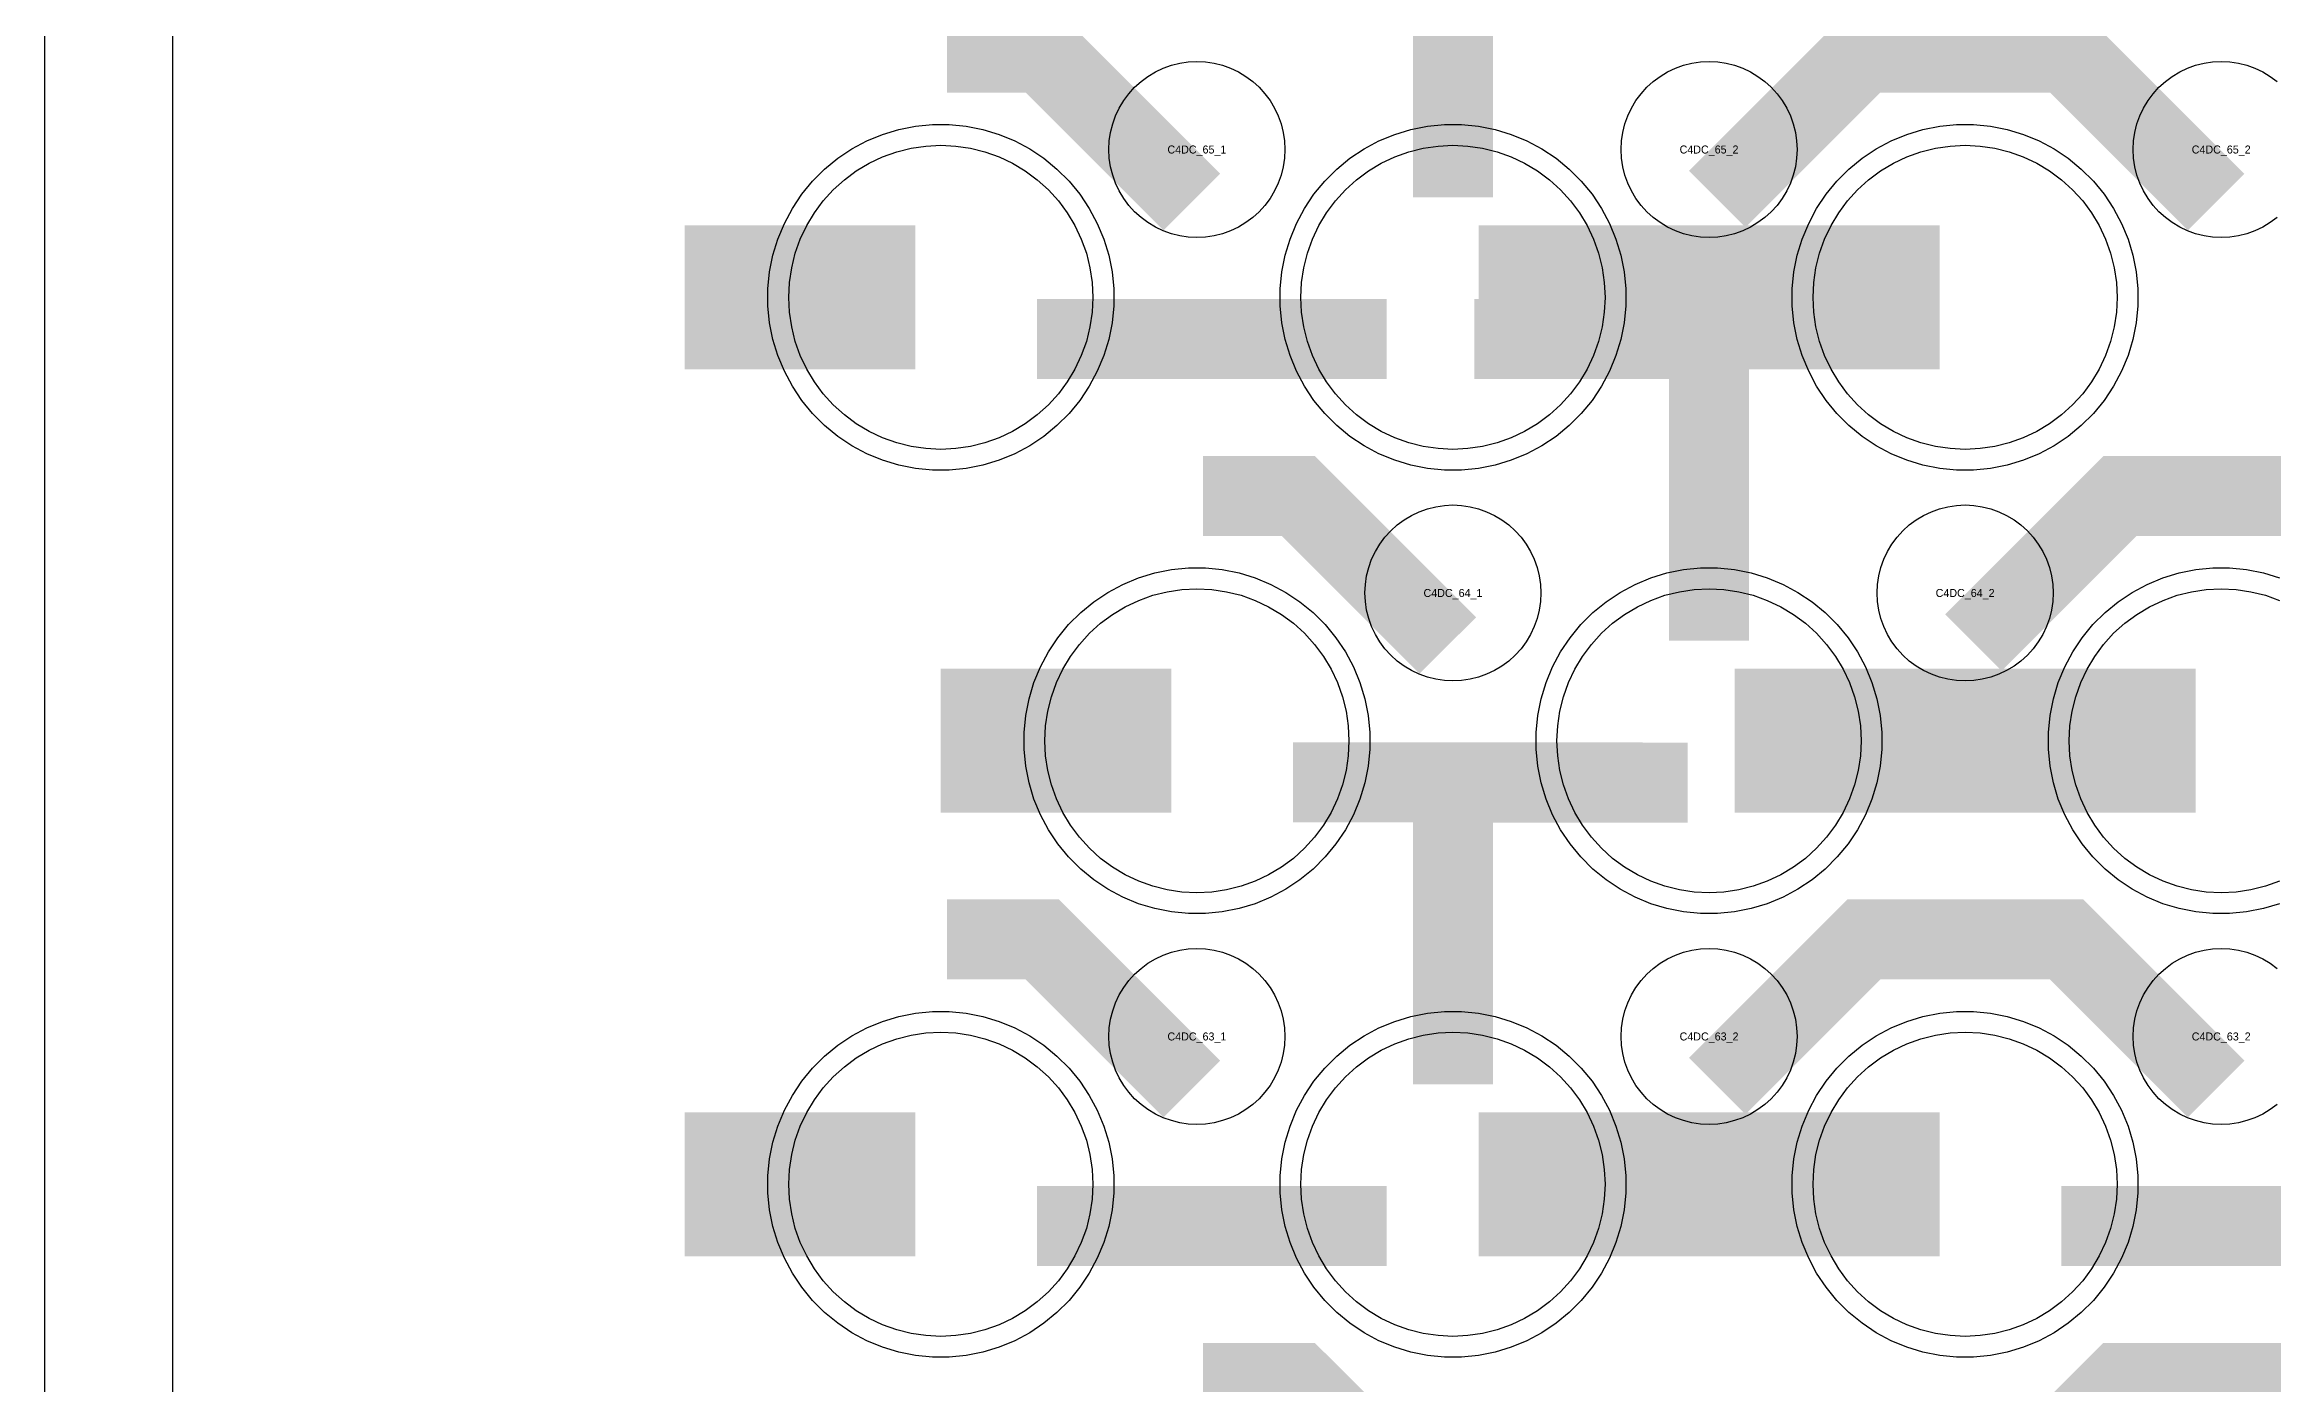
# Model space of a CAD drawing. Extents: x -11880 to 11880, y -14992 to 14992.
# Drawn here: x -11880 to -11184, y -6172 to -5754 of the extents above; entities that cross this region are included whole.
import ezdxf
from ezdxf.enums import TextEntityAlignment as Align

# ---------------------------------------------------------------- set-up
doc = ezdxf.new("R2010")
doc.units = 0
doc.header["$MEASUREMENT"] = 0
for name, color, linetype in [('GDS_775_DT_237', 138, 'CONTINUOUS'), ('OUTLINE', 30, 'CONTINUOUS'), ('RDL1_FS', 34, 'CONTINUOUS'), ('RDL_BS', 160, 'CONTINUOUS')]:
    doc.layers.add(name, color=color, linetype=linetype)

msp = doc.modelspace()

# ---------------------------------------------------------------- linework, layer by layer
at = {"layer": 'OUTLINE'}
for points in [[(-11880, -14992.5), (11880, -14992.5), (11880, 14992.5), (-11880, 14992.5)], [(-11840, -14952.5), (11840, -14952.5), (11840, 14952.5), (-11840, 14952.5)]]:
    msp.add_lwpolyline(points, close=True, dxfattribs=at)
at = {"layer": 'RDL1_FS'}
for points in [[(-11600, -5880.409), (-11604.657, -5880.18), (-11609.268, -5879.496), (-11613.791, -5878.364), (-11618.181, -5876.792), (-11622.395, -5874.8), (-11626.395, -5872.402), (-11630.14, -5869.624), (-11633.594, -5866.494), (-11636.724, -5863.04), (-11639.502, -5859.295), (-11641.9, -5855.295), (-11643.892, -5851.081), (-11645.464, -5846.691), (-11646.596, -5842.168), (-11647.28, -5837.557), (-11647.509, -5832.9), (-11647.28, -5828.243), (-11646.596, -5823.632), (-11645.464, -5819.109), (-11643.892, -5814.719), (-11641.9, -5810.505), (-11639.502, -5806.505), (-11636.724, -5802.76), (-11633.594, -5799.306), (-11630.14, -5796.176), (-11626.395, -5793.398), (-11622.395, -5791), (-11618.181, -5789.008), (-11613.791, -5787.436), (-11609.268, -5786.304), (-11604.657, -5785.62), (-11600, -5785.391), (-11595.343, -5785.62), (-11590.732, -5786.304), (-11586.209, -5787.436), (-11581.819, -5789.008), (-11577.605, -5791), (-11573.605, -5793.398), (-11569.86, -5796.176), (-11566.406, -5799.306), (-11563.276, -5802.76), (-11560.498, -5806.505), (-11558.1, -5810.505), (-11556.108, -5814.719), (-11554.536, -5819.109), (-11553.404, -5823.632), (-11552.72, -5828.243), (-11552.491, -5832.9), (-11552.72, -5837.557), (-11553.404, -5842.168), (-11554.536, -5846.691), (-11556.108, -5851.081), (-11558.1, -5855.295), (-11560.498, -5859.295), (-11563.276, -5863.04), (-11566.406, -5866.494), (-11569.86, -5869.624), (-11573.605, -5872.402), (-11577.605, -5874.8), (-11581.819, -5876.792), (-11586.209, -5878.364), (-11590.732, -5879.496), (-11595.343, -5880.18)], [(-11440, -5880.409), (-11444.657, -5880.18), (-11449.268, -5879.496), (-11453.791, -5878.364), (-11458.181, -5876.792), (-11462.395, -5874.8), (-11466.395, -5872.402), (-11470.14, -5869.624), (-11473.594, -5866.494), (-11476.724, -5863.04), (-11479.502, -5859.295), (-11481.9, -5855.295), (-11483.892, -5851.081), (-11485.464, -5846.691), (-11486.596, -5842.168), (-11487.28, -5837.557), (-11487.509, -5832.9), (-11487.28, -5828.243), (-11486.596, -5823.632), (-11485.464, -5819.109), (-11483.892, -5814.719), (-11481.9, -5810.505), (-11479.502, -5806.505), (-11476.724, -5802.76), (-11473.594, -5799.306), (-11470.14, -5796.176), (-11466.395, -5793.398), (-11462.395, -5791), (-11458.181, -5789.008), (-11453.791, -5787.436), (-11449.268, -5786.304), (-11444.657, -5785.62), (-11440, -5785.391), (-11435.343, -5785.62), (-11430.732, -5786.304), (-11426.209, -5787.436), (-11421.819, -5789.008), (-11417.605, -5791), (-11413.605, -5793.398), (-11409.86, -5796.176), (-11406.406, -5799.306), (-11403.276, -5802.76), (-11400.498, -5806.505), (-11398.1, -5810.505), (-11396.108, -5814.719), (-11394.536, -5819.109), (-11393.404, -5823.632), (-11392.72, -5828.243), (-11392.491, -5832.9), (-11392.72, -5837.557), (-11393.404, -5842.168), (-11394.536, -5846.691), (-11396.108, -5851.081), (-11398.1, -5855.295), (-11400.498, -5859.295), (-11403.276, -5863.04), (-11406.406, -5866.494), (-11409.86, -5869.624), (-11413.605, -5872.402), (-11417.605, -5874.8), (-11421.819, -5876.792), (-11426.209, -5878.364), (-11430.732, -5879.496), (-11435.343, -5880.18)], [(-11280, -5880.409), (-11284.657, -5880.18), (-11289.268, -5879.496), (-11293.791, -5878.364), (-11298.181, -5876.792), (-11302.395, -5874.8), (-11306.395, -5872.402), (-11310.14, -5869.624), (-11313.594, -5866.494), (-11316.724, -5863.04), (-11319.502, -5859.295), (-11321.9, -5855.295), (-11323.892, -5851.081), (-11325.464, -5846.691), (-11326.596, -5842.168), (-11327.28, -5837.557), (-11327.509, -5832.9), (-11327.28, -5828.243), (-11326.596, -5823.632), (-11325.464, -5819.109), (-11323.892, -5814.719), (-11321.9, -5810.505), (-11319.502, -5806.505), (-11316.724, -5802.76), (-11313.594, -5799.306), (-11310.14, -5796.176), (-11306.395, -5793.398), (-11302.395, -5791), (-11298.181, -5789.008), (-11293.791, -5787.436), (-11289.268, -5786.304), (-11284.657, -5785.62), (-11280, -5785.391), (-11275.343, -5785.62), (-11270.732, -5786.304), (-11266.209, -5787.436), (-11261.819, -5789.008), (-11257.605, -5791), (-11253.605, -5793.398), (-11249.86, -5796.176), (-11246.406, -5799.306), (-11243.276, -5802.76), (-11240.498, -5806.505), (-11238.1, -5810.505), (-11236.108, -5814.719), (-11234.536, -5819.109), (-11233.404, -5823.632), (-11232.72, -5828.243), (-11232.491, -5832.9), (-11232.72, -5837.557), (-11233.404, -5842.168), (-11234.536, -5846.691), (-11236.108, -5851.081), (-11238.1, -5855.295), (-11240.498, -5859.295), (-11243.276, -5863.04), (-11246.406, -5866.494), (-11249.86, -5869.624), (-11253.605, -5872.402), (-11257.605, -5874.8), (-11261.819, -5876.792), (-11266.209, -5878.364), (-11270.732, -5879.496), (-11275.343, -5880.18)], [(-11520, -6018.974), (-11524.657, -6018.745), (-11529.268, -6018.061), (-11533.791, -6016.929), (-11538.181, -6015.357), (-11542.395, -6013.365), (-11546.395, -6010.967), (-11550.14, -6008.189), (-11553.594, -6005.059), (-11556.724, -6001.605), (-11559.502, -5997.86), (-11561.9, -5993.86), (-11563.892, -5989.646), (-11565.464, -5985.256), (-11566.596, -5980.733), (-11567.28, -5976.122), (-11567.509, -5971.465), (-11567.28, -5966.808), (-11566.596, -5962.197), (-11565.464, -5957.674), (-11563.892, -5953.284), (-11561.9, -5949.07), (-11559.502, -5945.07), (-11556.724, -5941.325), (-11553.594, -5937.871), (-11550.14, -5934.741), (-11546.395, -5931.963), (-11542.395, -5929.565), (-11538.181, -5927.573), (-11533.791, -5926.001), (-11529.268, -5924.869), (-11524.657, -5924.185), (-11520, -5923.956), (-11515.343, -5924.185), (-11510.732, -5924.869), (-11506.209, -5926.001), (-11501.819, -5927.573), (-11497.605, -5929.565), (-11493.605, -5931.963), (-11489.86, -5934.741), (-11486.406, -5937.871), (-11483.276, -5941.325), (-11480.498, -5945.07), (-11478.1, -5949.07), (-11476.108, -5953.284), (-11474.536, -5957.674), (-11473.404, -5962.197), (-11472.72, -5966.808), (-11472.491, -5971.465), (-11472.72, -5976.122), (-11473.404, -5980.733), (-11474.536, -5985.256), (-11476.108, -5989.646), (-11478.1, -5993.86), (-11480.498, -5997.86), (-11483.276, -6001.605), (-11486.406, -6005.059), (-11489.86, -6008.189), (-11493.605, -6010.967), (-11497.605, -6013.365), (-11501.819, -6015.357), (-11506.209, -6016.929), (-11510.732, -6018.061), (-11515.343, -6018.745)], [(-11360, -6018.974), (-11364.657, -6018.745), (-11369.268, -6018.061), (-11373.791, -6016.929), (-11378.181, -6015.357), (-11382.395, -6013.365), (-11386.395, -6010.967), (-11390.14, -6008.189), (-11393.594, -6005.059), (-11396.724, -6001.605), (-11399.502, -5997.86), (-11401.9, -5993.86), (-11403.892, -5989.646), (-11405.464, -5985.256), (-11406.596, -5980.733), (-11407.28, -5976.122), (-11407.509, -5971.465), (-11407.28, -5966.808), (-11406.596, -5962.197), (-11405.464, -5957.674), (-11403.892, -5953.284), (-11401.9, -5949.07), (-11399.502, -5945.07), (-11396.724, -5941.325), (-11393.594, -5937.871), (-11390.14, -5934.741), (-11386.395, -5931.963), (-11382.395, -5929.565), (-11378.181, -5927.573), (-11373.791, -5926.001), (-11369.268, -5924.869), (-11364.657, -5924.185), (-11360, -5923.956), (-11355.343, -5924.185), (-11350.732, -5924.869), (-11346.209, -5926.001), (-11341.819, -5927.573), (-11337.605, -5929.565), (-11333.605, -5931.963), (-11329.86, -5934.741), (-11326.406, -5937.871), (-11323.276, -5941.325), (-11320.498, -5945.07), (-11318.1, -5949.07), (-11316.108, -5953.284), (-11314.536, -5957.674), (-11313.404, -5962.197), (-11312.72, -5966.808), (-11312.491, -5971.465), (-11312.72, -5976.122), (-11313.404, -5980.733), (-11314.536, -5985.256), (-11316.108, -5989.646), (-11318.1, -5993.86), (-11320.498, -5997.86), (-11323.276, -6001.605), (-11326.406, -6005.059), (-11329.86, -6008.189), (-11333.605, -6010.967), (-11337.605, -6013.365), (-11341.819, -6015.357), (-11346.209, -6016.929), (-11350.732, -6018.061), (-11355.343, -6018.745)], [(-11600, -6157.539), (-11604.657, -6157.31), (-11609.268, -6156.626), (-11613.791, -6155.494), (-11618.181, -6153.922), (-11622.395, -6151.93), (-11626.395, -6149.532), (-11630.14, -6146.754), (-11633.594, -6143.624), (-11636.724, -6140.17), (-11639.502, -6136.425), (-11641.9, -6132.425), (-11643.892, -6128.211), (-11645.464, -6123.821), (-11646.596, -6119.298), (-11647.28, -6114.687), (-11647.509, -6110.03), (-11647.28, -6105.373), (-11646.596, -6100.762), (-11645.464, -6096.239), (-11643.892, -6091.849), (-11641.9, -6087.635), (-11639.502, -6083.635), (-11636.724, -6079.89), (-11633.594, -6076.436), (-11630.14, -6073.306), (-11626.395, -6070.528), (-11622.395, -6068.13), (-11618.181, -6066.138), (-11613.791, -6064.566), (-11609.268, -6063.434), (-11604.657, -6062.75), (-11600, -6062.521), (-11595.343, -6062.75), (-11590.732, -6063.434), (-11586.209, -6064.566), (-11581.819, -6066.138), (-11577.605, -6068.13), (-11573.605, -6070.528), (-11569.86, -6073.306), (-11566.406, -6076.436), (-11563.276, -6079.89), (-11560.498, -6083.635), (-11558.1, -6087.635), (-11556.108, -6091.849), (-11554.536, -6096.239), (-11553.404, -6100.762), (-11552.72, -6105.373), (-11552.491, -6110.03), (-11552.72, -6114.687), (-11553.404, -6119.298), (-11554.536, -6123.821), (-11556.108, -6128.211), (-11558.1, -6132.425), (-11560.498, -6136.425), (-11563.276, -6140.17), (-11566.406, -6143.624), (-11569.86, -6146.754), (-11573.605, -6149.532), (-11577.605, -6151.93), (-11581.819, -6153.922), (-11586.209, -6155.494), (-11590.732, -6156.626), (-11595.343, -6157.31)], [(-11440, -6157.539), (-11444.657, -6157.31), (-11449.268, -6156.626), (-11453.791, -6155.494), (-11458.181, -6153.922), (-11462.395, -6151.93), (-11466.395, -6149.532), (-11470.14, -6146.754), (-11473.594, -6143.624), (-11476.724, -6140.17), (-11479.502, -6136.425), (-11481.9, -6132.425), (-11483.892, -6128.211), (-11485.464, -6123.821), (-11486.596, -6119.298), (-11487.28, -6114.687), (-11487.509, -6110.03), (-11487.28, -6105.373), (-11486.596, -6100.762), (-11485.464, -6096.239), (-11483.892, -6091.849), (-11481.9, -6087.635), (-11479.502, -6083.635), (-11476.724, -6079.89), (-11473.594, -6076.436), (-11470.14, -6073.306), (-11466.395, -6070.528), (-11462.395, -6068.13), (-11458.181, -6066.138), (-11453.791, -6064.566), (-11449.268, -6063.434), (-11444.657, -6062.75), (-11440, -6062.521), (-11435.343, -6062.75), (-11430.732, -6063.434), (-11426.209, -6064.566), (-11421.819, -6066.138), (-11417.605, -6068.13), (-11413.605, -6070.528), (-11409.86, -6073.306), (-11406.406, -6076.436), (-11403.276, -6079.89), (-11400.498, -6083.635), (-11398.1, -6087.635), (-11396.108, -6091.849), (-11394.536, -6096.239), (-11393.404, -6100.762), (-11392.72, -6105.373), (-11392.491, -6110.03), (-11392.72, -6114.687), (-11393.404, -6119.298), (-11394.536, -6123.821), (-11396.108, -6128.211), (-11398.1, -6132.425), (-11400.498, -6136.425), (-11403.276, -6140.17), (-11406.406, -6143.624), (-11409.86, -6146.754), (-11413.605, -6149.532), (-11417.605, -6151.93), (-11421.819, -6153.922), (-11426.209, -6155.494), (-11430.732, -6156.626), (-11435.343, -6157.31)], [(-11280, -6157.539), (-11284.657, -6157.31), (-11289.268, -6156.626), (-11293.791, -6155.494), (-11298.181, -6153.922), (-11302.395, -6151.93), (-11306.395, -6149.532), (-11310.14, -6146.754), (-11313.594, -6143.624), (-11316.724, -6140.17), (-11319.502, -6136.425), (-11321.9, -6132.425), (-11323.892, -6128.211), (-11325.464, -6123.821), (-11326.596, -6119.298), (-11327.28, -6114.687), (-11327.509, -6110.03), (-11327.28, -6105.373), (-11326.596, -6100.762), (-11325.464, -6096.239), (-11323.892, -6091.849), (-11321.9, -6087.635), (-11319.502, -6083.635), (-11316.724, -6079.89), (-11313.594, -6076.436), (-11310.14, -6073.306), (-11306.395, -6070.528), (-11302.395, -6068.13), (-11298.181, -6066.138), (-11293.791, -6064.566), (-11289.268, -6063.434), (-11284.657, -6062.75), (-11280, -6062.521), (-11275.343, -6062.75), (-11270.732, -6063.434), (-11266.209, -6064.566), (-11261.819, -6066.138), (-11257.605, -6068.13), (-11253.605, -6070.528), (-11249.86, -6073.306), (-11246.406, -6076.436), (-11243.276, -6079.89), (-11240.498, -6083.635), (-11238.1, -6087.635), (-11236.108, -6091.849), (-11234.536, -6096.239), (-11233.404, -6100.762), (-11232.72, -6105.373), (-11232.491, -6110.03), (-11232.72, -6114.687), (-11233.404, -6119.298), (-11234.536, -6123.821), (-11236.108, -6128.211), (-11238.1, -6132.425), (-11240.498, -6136.425), (-11243.276, -6140.17), (-11246.406, -6143.624), (-11249.86, -6146.754), (-11253.605, -6149.532), (-11257.605, -6151.93), (-11261.819, -6153.922), (-11266.209, -6155.494), (-11270.732, -6156.626), (-11275.343, -6157.31)]]:
    msp.add_lwpolyline(points, close=True, dxfattribs=at)
for points in [[(-11679.998, -5832.9, 45, 45, 0), (-11607.998, -5832.9, 45, 45, 0)], [(-11431.998, -5832.9, 45, 45, 0), (-11359.998, -5832.9, 45, 45, 0)], [(-11359.998, -5832.9, 45, 45, 0), (-11287.998, -5832.9, 45, 45, 0)], [(-11599.998, -5971.465, 45, 45, 0), (-11527.998, -5971.465, 45, 45, 0)], [(-11351.998, -5971.465, 45, 45, 0), (-11279.998, -5971.465, 45, 45, 0)], [(-11279.998, -5971.465, 45, 45, 0), (-11207.998, -5971.465, 45, 45, 0)], [(-11679.998, -6110.03, 45, 45, 0), (-11607.998, -6110.03, 45, 45, 0)], [(-11431.998, -6110.03, 45, 45, 0), (-11359.998, -6110.03, 45, 45, 0)], [(-11359.998, -6110.03, 45, 45, 0), (-11287.998, -6110.03, 45, 45, 0)]]:
    msp.add_lwpolyline(points, format="xyseb", dxfattribs=at)
msp.add_lwpolyline([(-11181.819, -6015.357), (-11186.209, -6016.929), (-11190.732, -6018.061), (-11195.343, -6018.745), (-11200, -6018.974), (-11204.657, -6018.745), (-11209.268, -6018.061), (-11213.791, -6016.929), (-11218.181, -6015.357), (-11222.395, -6013.365), (-11226.395, -6010.967), (-11230.14, -6008.189), (-11233.594, -6005.059), (-11236.724, -6001.605), (-11239.502, -5997.86), (-11241.9, -5993.86), (-11243.892, -5989.646), (-11245.464, -5985.256), (-11246.596, -5980.733), (-11247.28, -5976.122), (-11247.509, -5971.465), (-11247.28, -5966.808), (-11246.596, -5962.197), (-11245.464, -5957.674), (-11243.892, -5953.284), (-11241.9, -5949.07), (-11239.502, -5945.07), (-11236.724, -5941.325), (-11233.594, -5937.871), (-11230.14, -5934.741), (-11226.395, -5931.963), (-11222.395, -5929.565), (-11218.181, -5927.573), (-11213.791, -5926.001), (-11209.268, -5924.869), (-11204.657, -5924.185), (-11200, -5923.956), (-11195.343, -5924.185), (-11190.732, -5924.869), (-11186.209, -5926.001), (-11181.819, -5927.573)], dxfattribs=at)
at = {"layer": 'RDL_BS'}
for points in [[(-11440, -5801.64, 25, 25, 0), (-11440, -5694.863, 25, 25, 0)], [(-11440, -5801.64, 25, 25, 0), (-11440, -5694.863, 25, 25, 0)], [(-11521.599, -5803.113, 25, 25, 0), (-11568.313, -5756.399, 25, 25, 0), (-11598.071, -5756.399, 25, 25, 0)], [(-11357.438, -5802.214, 25, 25, 0), (-11311.623, -5756.399, 25, 25, 0), (-11278.07, -5756.399, 25, 25, 0)], [(-11201.599, -5803.113, 25, 25, 0), (-11248.313, -5756.399, 25, 25, 0), (-11278.071, -5756.399, 25, 25, 0)], [(-11360, -5940.205, 25, 25, 0), (-11360, -5833.428, 25, 25, 0)], [(-11360, -5940.205, 25, 25, 0), (-11360, -5833.428, 25, 25, 0)], [(-11569.984, -5845.913, 25, 25, 0), (-11460.719, -5845.913, 25, 25, 0)], [(-11347.5, -5845.928, 25, 25, 0), (-11433.333, -5845.928, 25, 25, 0)], [(-11347.5, -5845.928, 25, 25, 0), (-11412.167, -5845.928, 25, 25, 0)], [(-11441.599, -5941.678, 25, 25, 0), (-11488.313, -5894.964, 25, 25, 0), (-11518.071, -5894.964, 25, 25, 0)], [(-11277.438, -5940.779, 25, 25, 0), (-11231.623, -5894.964, 25, 25, 0), (-11198.07, -5894.964, 25, 25, 0)], [(-11121.599, -5941.678, 25, 25, 0), (-11168.313, -5894.964, 25, 25, 0), (-11198.071, -5894.964, 25, 25, 0)], [(-11440, -6078.77, 25, 25, 0), (-11440, -5971.993, 25, 25, 0)], [(-11440, -6078.77, 25, 25, 0), (-11440, -5971.993, 25, 25, 0)], [(-11489.984, -5984.478, 25, 25, 0), (-11380.719, -5984.478, 25, 25, 0)], [(-11452.5, -5984.493, 25, 25, 0), (-11387.833, -5984.493, 25, 25, 0)], [(-11452.5, -5984.493, 25, 25, 0), (-11366.667, -5984.493, 25, 25, 0)], [(-11521.599, -6080.243, 25, 25, 0), (-11568.313, -6033.529, 25, 25, 0), (-11598.071, -6033.529, 25, 25, 0)], [(-11357.438, -6079.344, 25, 25, 0), (-11311.623, -6033.529, 25, 25, 0), (-11278.07, -6033.529, 25, 25, 0)], [(-11201.599, -6080.243, 25, 25, 0), (-11248.313, -6033.529, 25, 25, 0), (-11278.071, -6033.529, 25, 25, 0)], [(-11569.984, -6123.043, 25, 25, 0), (-11460.719, -6123.043, 25, 25, 0)], [(-11249.984, -6123.043, 25, 25, 0), (-11140.719, -6123.043, 25, 25, 0)], [(-11441.599, -6218.803, 25, 25, 0), (-11488.313, -6172.089, 25, 25, 0), (-11518.071, -6172.089, 25, 25, 0)], [(-11277.438, -6217.904, 25, 25, 0), (-11231.623, -6172.089, 25, 25, 0), (-11198.07, -6172.089, 25, 25, 0)], [(-11121.599, -6218.803, 25, 25, 0), (-11168.313, -6172.089, 25, 25, 0), (-11198.071, -6172.089, 25, 25, 0)]]:
    msp.add_lwpolyline(points, format="xyseb", dxfattribs=at)
for points in [[(-11520, -5814.206), (-11522.693, -5814.074), (-11525.365, -5813.678), (-11527.984, -5813.021), (-11530.519, -5812.114), (-11532.956, -5810.962), (-11535.28, -5809.569), (-11537.443, -5807.966), (-11539.442, -5806.154), (-11541.254, -5804.155), (-11542.857, -5801.992), (-11544.25, -5799.668), (-11545.402, -5797.231), (-11546.309, -5794.696), (-11546.966, -5792.077), (-11547.362, -5789.405), (-11547.494, -5786.712), (-11547.362, -5784.019), (-11546.966, -5781.347), (-11546.309, -5778.728), (-11545.402, -5776.193), (-11544.25, -5773.756), (-11542.857, -5771.432), (-11541.254, -5769.269), (-11539.442, -5767.27), (-11537.443, -5765.458), (-11535.28, -5763.855), (-11532.956, -5762.462), (-11530.519, -5761.31), (-11527.984, -5760.403), (-11525.365, -5759.746), (-11522.693, -5759.35), (-11520, -5759.218), (-11517.307, -5759.35), (-11514.635, -5759.746), (-11512.016, -5760.403), (-11509.481, -5761.31), (-11507.044, -5762.462), (-11504.72, -5763.855), (-11502.557, -5765.458), (-11500.558, -5767.27), (-11498.746, -5769.269), (-11497.143, -5771.432), (-11495.75, -5773.756), (-11494.598, -5776.193), (-11493.691, -5778.728), (-11493.034, -5781.347), (-11492.638, -5784.019), (-11492.506, -5786.712), (-11492.638, -5789.405), (-11493.034, -5792.077), (-11493.691, -5794.696), (-11494.598, -5797.231), (-11495.75, -5799.668), (-11497.143, -5801.992), (-11498.746, -5804.155), (-11500.558, -5806.154), (-11502.557, -5807.966), (-11504.72, -5809.569), (-11507.044, -5810.962), (-11509.481, -5812.114), (-11512.016, -5813.021), (-11514.635, -5813.678), (-11517.307, -5814.074)], [(-11360, -5814.206), (-11362.693, -5814.074), (-11365.365, -5813.678), (-11367.984, -5813.021), (-11370.519, -5812.114), (-11372.956, -5810.962), (-11375.28, -5809.569), (-11377.443, -5807.966), (-11379.442, -5806.154), (-11381.254, -5804.155), (-11382.857, -5801.992), (-11384.25, -5799.668), (-11385.402, -5797.231), (-11386.309, -5794.696), (-11386.966, -5792.077), (-11387.362, -5789.405), (-11387.494, -5786.712), (-11387.362, -5784.019), (-11386.966, -5781.347), (-11386.309, -5778.728), (-11385.402, -5776.193), (-11384.25, -5773.756), (-11382.857, -5771.432), (-11381.254, -5769.269), (-11379.442, -5767.27), (-11377.443, -5765.458), (-11375.28, -5763.855), (-11372.956, -5762.462), (-11370.519, -5761.31), (-11367.984, -5760.403), (-11365.365, -5759.746), (-11362.693, -5759.35), (-11360, -5759.218), (-11357.307, -5759.35), (-11354.635, -5759.746), (-11352.016, -5760.403), (-11349.481, -5761.31), (-11347.044, -5762.462), (-11344.72, -5763.855), (-11342.557, -5765.458), (-11340.558, -5767.27), (-11338.746, -5769.269), (-11337.143, -5771.432), (-11335.75, -5773.756), (-11334.598, -5776.193), (-11333.691, -5778.728), (-11333.034, -5781.347), (-11332.638, -5784.019), (-11332.506, -5786.712), (-11332.638, -5789.405), (-11333.034, -5792.077), (-11333.691, -5794.696), (-11334.598, -5797.231), (-11335.75, -5799.668), (-11337.143, -5801.992), (-11338.746, -5804.155), (-11340.558, -5806.154), (-11342.557, -5807.966), (-11344.72, -5809.569), (-11347.044, -5810.962), (-11349.481, -5812.114), (-11352.016, -5813.021), (-11354.635, -5813.678), (-11357.307, -5814.074)], [(-11602.644, -5886.9), (-11607.938, -5886.383), (-11613.165, -5885.337), (-11618.205, -5883.806), (-11623.115, -5881.775), (-11627.777, -5879.283), (-11632.191, -5876.336), (-11636.292, -5872.974), (-11640.074, -5869.192), (-11643.436, -5865.091), (-11646.383, -5860.677), (-11648.875, -5856.015), (-11650.906, -5851.105), (-11652.437, -5846.065), (-11653.483, -5840.838), (-11654, -5835.544), (-11654, -5830.256), (-11653.483, -5824.962), (-11652.437, -5819.735), (-11650.906, -5814.695), (-11648.875, -5809.785), (-11646.383, -5805.123), (-11643.436, -5800.709), (-11640.074, -5796.608), (-11636.292, -5792.826), (-11632.191, -5789.464), (-11627.777, -5786.517), (-11623.115, -5784.025), (-11618.205, -5781.994), (-11613.165, -5780.463), (-11607.938, -5779.417), (-11602.644, -5778.9), (-11597.356, -5778.9), (-11592.062, -5779.417), (-11586.835, -5780.463), (-11581.795, -5781.994), (-11576.885, -5784.025), (-11572.223, -5786.517), (-11567.809, -5789.464), (-11563.708, -5792.826), (-11559.926, -5796.608), (-11556.564, -5800.709), (-11553.617, -5805.123), (-11551.125, -5809.785), (-11549.094, -5814.695), (-11547.563, -5819.735), (-11546.517, -5824.962), (-11546, -5830.256), (-11546, -5835.544), (-11546.517, -5840.838), (-11547.563, -5846.065), (-11549.094, -5851.105), (-11551.125, -5856.015), (-11553.617, -5860.677), (-11556.564, -5865.091), (-11559.926, -5869.192), (-11563.708, -5872.974), (-11567.809, -5876.336), (-11572.223, -5879.283), (-11576.885, -5881.775), (-11581.795, -5883.806), (-11586.835, -5885.337), (-11592.062, -5886.383), (-11597.356, -5886.9)], [(-11442.644, -5886.9), (-11447.938, -5886.383), (-11453.165, -5885.337), (-11458.205, -5883.806), (-11463.115, -5881.775), (-11467.777, -5879.283), (-11472.191, -5876.336), (-11476.292, -5872.974), (-11480.074, -5869.192), (-11483.436, -5865.091), (-11486.383, -5860.677), (-11488.875, -5856.015), (-11490.906, -5851.105), (-11492.437, -5846.065), (-11493.483, -5840.838), (-11494, -5835.544), (-11494, -5830.256), (-11493.483, -5824.962), (-11492.437, -5819.735), (-11490.906, -5814.695), (-11488.875, -5809.785), (-11486.383, -5805.123), (-11483.436, -5800.709), (-11480.074, -5796.608), (-11476.292, -5792.826), (-11472.191, -5789.464), (-11467.777, -5786.517), (-11463.115, -5784.025), (-11458.205, -5781.994), (-11453.165, -5780.463), (-11447.938, -5779.417), (-11442.644, -5778.9), (-11437.356, -5778.9), (-11432.062, -5779.417), (-11426.835, -5780.463), (-11421.795, -5781.994), (-11416.885, -5784.025), (-11412.223, -5786.517), (-11407.809, -5789.464), (-11403.708, -5792.826), (-11399.926, -5796.608), (-11396.564, -5800.709), (-11393.617, -5805.123), (-11391.125, -5809.785), (-11389.094, -5814.695), (-11387.563, -5819.735), (-11386.517, -5824.962), (-11386, -5830.256), (-11386, -5835.544), (-11386.517, -5840.838), (-11387.563, -5846.065), (-11389.094, -5851.105), (-11391.125, -5856.015), (-11393.617, -5860.677), (-11396.564, -5865.091), (-11399.926, -5869.192), (-11403.708, -5872.974), (-11407.809, -5876.336), (-11412.223, -5879.283), (-11416.885, -5881.775), (-11421.795, -5883.806), (-11426.835, -5885.337), (-11432.062, -5886.383), (-11437.356, -5886.9)], [(-11282.644, -5886.9), (-11287.938, -5886.383), (-11293.165, -5885.337), (-11298.205, -5883.806), (-11303.115, -5881.775), (-11307.777, -5879.283), (-11312.191, -5876.336), (-11316.292, -5872.974), (-11320.074, -5869.192), (-11323.436, -5865.091), (-11326.383, -5860.677), (-11328.875, -5856.015), (-11330.906, -5851.105), (-11332.437, -5846.065), (-11333.483, -5840.838), (-11334, -5835.544), (-11334, -5830.256), (-11333.483, -5824.962), (-11332.437, -5819.735), (-11330.906, -5814.695), (-11328.875, -5809.785), (-11326.383, -5805.123), (-11323.436, -5800.709), (-11320.074, -5796.608), (-11316.292, -5792.826), (-11312.191, -5789.464), (-11307.777, -5786.517), (-11303.115, -5784.025), (-11298.205, -5781.994), (-11293.165, -5780.463), (-11287.938, -5779.417), (-11282.644, -5778.9), (-11277.356, -5778.9), (-11272.062, -5779.417), (-11266.835, -5780.463), (-11261.795, -5781.994), (-11256.885, -5784.025), (-11252.223, -5786.517), (-11247.809, -5789.464), (-11243.708, -5792.826), (-11239.926, -5796.608), (-11236.564, -5800.709), (-11233.617, -5805.123), (-11231.125, -5809.785), (-11229.094, -5814.695), (-11227.563, -5819.735), (-11226.517, -5824.962), (-11226, -5830.256), (-11226, -5835.544), (-11226.517, -5840.838), (-11227.563, -5846.065), (-11229.094, -5851.105), (-11231.125, -5856.015), (-11233.617, -5860.677), (-11236.564, -5865.091), (-11239.926, -5869.192), (-11243.708, -5872.974), (-11247.809, -5876.336), (-11252.223, -5879.283), (-11256.885, -5881.775), (-11261.795, -5883.806), (-11266.835, -5885.337), (-11272.062, -5886.383), (-11277.356, -5886.9)], [(-11440, -5952.771), (-11442.693, -5952.639), (-11445.365, -5952.243), (-11447.984, -5951.586), (-11450.519, -5950.679), (-11452.956, -5949.527), (-11455.28, -5948.134), (-11457.443, -5946.531), (-11459.442, -5944.719), (-11461.254, -5942.72), (-11462.857, -5940.557), (-11464.25, -5938.233), (-11465.402, -5935.796), (-11466.309, -5933.261), (-11466.966, -5930.642), (-11467.362, -5927.97), (-11467.494, -5925.277), (-11467.362, -5922.584), (-11466.966, -5919.912), (-11466.309, -5917.293), (-11465.402, -5914.758), (-11464.25, -5912.321), (-11462.857, -5909.997), (-11461.254, -5907.834), (-11459.442, -5905.835), (-11457.443, -5904.023), (-11455.28, -5902.42), (-11452.956, -5901.027), (-11450.519, -5899.875), (-11447.984, -5898.968), (-11445.365, -5898.311), (-11442.693, -5897.915), (-11440, -5897.783), (-11437.307, -5897.915), (-11434.635, -5898.311), (-11432.016, -5898.968), (-11429.481, -5899.875), (-11427.044, -5901.027), (-11424.72, -5902.42), (-11422.557, -5904.023), (-11420.558, -5905.835), (-11418.746, -5907.834), (-11417.143, -5909.997), (-11415.75, -5912.321), (-11414.598, -5914.758), (-11413.691, -5917.293), (-11413.034, -5919.912), (-11412.638, -5922.584), (-11412.506, -5925.277), (-11412.638, -5927.97), (-11413.034, -5930.642), (-11413.691, -5933.261), (-11414.598, -5935.796), (-11415.75, -5938.233), (-11417.143, -5940.557), (-11418.746, -5942.72), (-11420.558, -5944.719), (-11422.557, -5946.531), (-11424.72, -5948.134), (-11427.044, -5949.527), (-11429.481, -5950.679), (-11432.016, -5951.586), (-11434.635, -5952.243), (-11437.307, -5952.639)], [(-11280, -5952.771), (-11282.693, -5952.639), (-11285.365, -5952.243), (-11287.984, -5951.586), (-11290.519, -5950.679), (-11292.956, -5949.527), (-11295.28, -5948.134), (-11297.443, -5946.531), (-11299.442, -5944.719), (-11301.254, -5942.72), (-11302.857, -5940.557), (-11304.25, -5938.233), (-11305.402, -5935.796), (-11306.309, -5933.261), (-11306.966, -5930.642), (-11307.362, -5927.97), (-11307.494, -5925.277), (-11307.362, -5922.584), (-11306.966, -5919.912), (-11306.309, -5917.293), (-11305.402, -5914.758), (-11304.25, -5912.321), (-11302.857, -5909.997), (-11301.254, -5907.834), (-11299.442, -5905.835), (-11297.443, -5904.023), (-11295.28, -5902.42), (-11292.956, -5901.027), (-11290.519, -5899.875), (-11287.984, -5898.968), (-11285.365, -5898.311), (-11282.693, -5897.915), (-11280, -5897.783), (-11277.307, -5897.915), (-11274.635, -5898.311), (-11272.016, -5898.968), (-11269.481, -5899.875), (-11267.044, -5901.027), (-11264.72, -5902.42), (-11262.557, -5904.023), (-11260.558, -5905.835), (-11258.746, -5907.834), (-11257.143, -5909.997), (-11255.75, -5912.321), (-11254.598, -5914.758), (-11253.691, -5917.293), (-11253.034, -5919.912), (-11252.638, -5922.584), (-11252.506, -5925.277), (-11252.638, -5927.97), (-11253.034, -5930.642), (-11253.691, -5933.261), (-11254.598, -5935.796), (-11255.75, -5938.233), (-11257.143, -5940.557), (-11258.746, -5942.72), (-11260.558, -5944.719), (-11262.557, -5946.531), (-11264.72, -5948.134), (-11267.044, -5949.527), (-11269.481, -5950.679), (-11272.016, -5951.586), (-11274.635, -5952.243), (-11277.307, -5952.639)], [(-11522.644, -6025.465), (-11527.938, -6024.948), (-11533.165, -6023.902), (-11538.205, -6022.371), (-11543.115, -6020.34), (-11547.777, -6017.848), (-11552.191, -6014.901), (-11556.292, -6011.539), (-11560.074, -6007.757), (-11563.436, -6003.656), (-11566.383, -5999.242), (-11568.875, -5994.58), (-11570.906, -5989.67), (-11572.437, -5984.63), (-11573.483, -5979.403), (-11574, -5974.109), (-11574, -5968.821), (-11573.483, -5963.527), (-11572.437, -5958.3), (-11570.906, -5953.26), (-11568.875, -5948.35), (-11566.383, -5943.688), (-11563.436, -5939.274), (-11560.074, -5935.173), (-11556.292, -5931.391), (-11552.191, -5928.029), (-11547.777, -5925.082), (-11543.115, -5922.59), (-11538.205, -5920.559), (-11533.165, -5919.028), (-11527.938, -5917.982), (-11522.644, -5917.465), (-11517.356, -5917.465), (-11512.062, -5917.982), (-11506.835, -5919.028), (-11501.795, -5920.559), (-11496.885, -5922.59), (-11492.223, -5925.082), (-11487.809, -5928.029), (-11483.708, -5931.391), (-11479.926, -5935.173), (-11476.564, -5939.274), (-11473.617, -5943.688), (-11471.125, -5948.35), (-11469.094, -5953.26), (-11467.563, -5958.3), (-11466.517, -5963.527), (-11466, -5968.821), (-11466, -5974.109), (-11466.517, -5979.403), (-11467.563, -5984.63), (-11469.094, -5989.67), (-11471.125, -5994.58), (-11473.617, -5999.242), (-11476.564, -6003.656), (-11479.926, -6007.757), (-11483.708, -6011.539), (-11487.809, -6014.901), (-11492.223, -6017.848), (-11496.885, -6020.34), (-11501.795, -6022.371), (-11506.835, -6023.902), (-11512.062, -6024.948), (-11517.356, -6025.465)], [(-11362.644, -6025.465), (-11367.938, -6024.948), (-11373.165, -6023.902), (-11378.205, -6022.371), (-11383.115, -6020.34), (-11387.777, -6017.848), (-11392.191, -6014.901), (-11396.292, -6011.539), (-11400.074, -6007.757), (-11403.436, -6003.656), (-11406.383, -5999.242), (-11408.875, -5994.58), (-11410.906, -5989.67), (-11412.437, -5984.63), (-11413.483, -5979.403), (-11414, -5974.109), (-11414, -5968.821), (-11413.483, -5963.527), (-11412.437, -5958.3), (-11410.906, -5953.26), (-11408.875, -5948.35), (-11406.383, -5943.688), (-11403.436, -5939.274), (-11400.074, -5935.173), (-11396.292, -5931.391), (-11392.191, -5928.029), (-11387.777, -5925.082), (-11383.115, -5922.59), (-11378.205, -5920.559), (-11373.165, -5919.028), (-11367.938, -5917.982), (-11362.644, -5917.465), (-11357.356, -5917.465), (-11352.062, -5917.982), (-11346.835, -5919.028), (-11341.795, -5920.559), (-11336.885, -5922.59), (-11332.223, -5925.082), (-11327.809, -5928.029), (-11323.708, -5931.391), (-11319.926, -5935.173), (-11316.564, -5939.274), (-11313.617, -5943.688), (-11311.125, -5948.35), (-11309.094, -5953.26), (-11307.563, -5958.3), (-11306.517, -5963.527), (-11306, -5968.821), (-11306, -5974.109), (-11306.517, -5979.403), (-11307.563, -5984.63), (-11309.094, -5989.67), (-11311.125, -5994.58), (-11313.617, -5999.242), (-11316.564, -6003.656), (-11319.926, -6007.757), (-11323.708, -6011.539), (-11327.809, -6014.901), (-11332.223, -6017.848), (-11336.885, -6020.34), (-11341.795, -6022.371), (-11346.835, -6023.902), (-11352.062, -6024.948), (-11357.356, -6025.465)], [(-11520, -6091.336), (-11522.693, -6091.204), (-11525.365, -6090.808), (-11527.984, -6090.151), (-11530.519, -6089.244), (-11532.956, -6088.092), (-11535.28, -6086.699), (-11537.443, -6085.096), (-11539.442, -6083.284), (-11541.254, -6081.285), (-11542.857, -6079.122), (-11544.25, -6076.798), (-11545.402, -6074.361), (-11546.309, -6071.826), (-11546.966, -6069.207), (-11547.362, -6066.535), (-11547.494, -6063.842), (-11547.362, -6061.149), (-11546.966, -6058.477), (-11546.309, -6055.858), (-11545.402, -6053.323), (-11544.25, -6050.886), (-11542.857, -6048.562), (-11541.254, -6046.399), (-11539.442, -6044.4), (-11537.443, -6042.588), (-11535.28, -6040.985), (-11532.956, -6039.592), (-11530.519, -6038.44), (-11527.984, -6037.533), (-11525.365, -6036.876), (-11522.693, -6036.48), (-11520, -6036.348), (-11517.307, -6036.48), (-11514.635, -6036.876), (-11512.016, -6037.533), (-11509.481, -6038.44), (-11507.044, -6039.592), (-11504.72, -6040.985), (-11502.557, -6042.588), (-11500.558, -6044.4), (-11498.746, -6046.399), (-11497.143, -6048.562), (-11495.75, -6050.886), (-11494.598, -6053.323), (-11493.691, -6055.858), (-11493.034, -6058.477), (-11492.638, -6061.149), (-11492.506, -6063.842), (-11492.638, -6066.535), (-11493.034, -6069.207), (-11493.691, -6071.826), (-11494.598, -6074.361), (-11495.75, -6076.798), (-11497.143, -6079.122), (-11498.746, -6081.285), (-11500.558, -6083.284), (-11502.557, -6085.096), (-11504.72, -6086.699), (-11507.044, -6088.092), (-11509.481, -6089.244), (-11512.016, -6090.151), (-11514.635, -6090.808), (-11517.307, -6091.204)], [(-11360, -6091.336), (-11362.693, -6091.204), (-11365.365, -6090.808), (-11367.984, -6090.151), (-11370.519, -6089.244), (-11372.956, -6088.092), (-11375.28, -6086.699), (-11377.443, -6085.096), (-11379.442, -6083.284), (-11381.254, -6081.285), (-11382.857, -6079.122), (-11384.25, -6076.798), (-11385.402, -6074.361), (-11386.309, -6071.826), (-11386.966, -6069.207), (-11387.362, -6066.535), (-11387.494, -6063.842), (-11387.362, -6061.149), (-11386.966, -6058.477), (-11386.309, -6055.858), (-11385.402, -6053.323), (-11384.25, -6050.886), (-11382.857, -6048.562), (-11381.254, -6046.399), (-11379.442, -6044.4), (-11377.443, -6042.588), (-11375.28, -6040.985), (-11372.956, -6039.592), (-11370.519, -6038.44), (-11367.984, -6037.533), (-11365.365, -6036.876), (-11362.693, -6036.48), (-11360, -6036.348), (-11357.307, -6036.48), (-11354.635, -6036.876), (-11352.016, -6037.533), (-11349.481, -6038.44), (-11347.044, -6039.592), (-11344.72, -6040.985), (-11342.557, -6042.588), (-11340.558, -6044.4), (-11338.746, -6046.399), (-11337.143, -6048.562), (-11335.75, -6050.886), (-11334.598, -6053.323), (-11333.691, -6055.858), (-11333.034, -6058.477), (-11332.638, -6061.149), (-11332.506, -6063.842), (-11332.638, -6066.535), (-11333.034, -6069.207), (-11333.691, -6071.826), (-11334.598, -6074.361), (-11335.75, -6076.798), (-11337.143, -6079.122), (-11338.746, -6081.285), (-11340.558, -6083.284), (-11342.557, -6085.096), (-11344.72, -6086.699), (-11347.044, -6088.092), (-11349.481, -6089.244), (-11352.016, -6090.151), (-11354.635, -6090.808), (-11357.307, -6091.204)], [(-11602.644, -6164.03), (-11607.938, -6163.513), (-11613.165, -6162.467), (-11618.205, -6160.936), (-11623.115, -6158.905), (-11627.777, -6156.413), (-11632.191, -6153.466), (-11636.292, -6150.104), (-11640.074, -6146.322), (-11643.436, -6142.221), (-11646.383, -6137.807), (-11648.875, -6133.145), (-11650.906, -6128.235), (-11652.437, -6123.195), (-11653.483, -6117.968), (-11654, -6112.674), (-11654, -6107.386), (-11653.483, -6102.092), (-11652.437, -6096.865), (-11650.906, -6091.825), (-11648.875, -6086.915), (-11646.383, -6082.253), (-11643.436, -6077.839), (-11640.074, -6073.738), (-11636.292, -6069.956), (-11632.191, -6066.594), (-11627.777, -6063.647), (-11623.115, -6061.155), (-11618.205, -6059.124), (-11613.165, -6057.593), (-11607.938, -6056.547), (-11602.644, -6056.03), (-11597.356, -6056.03), (-11592.062, -6056.547), (-11586.835, -6057.593), (-11581.795, -6059.124), (-11576.885, -6061.155), (-11572.223, -6063.647), (-11567.809, -6066.594), (-11563.708, -6069.956), (-11559.926, -6073.738), (-11556.564, -6077.839), (-11553.617, -6082.253), (-11551.125, -6086.915), (-11549.094, -6091.825), (-11547.563, -6096.865), (-11546.517, -6102.092), (-11546, -6107.386), (-11546, -6112.674), (-11546.517, -6117.968), (-11547.563, -6123.195), (-11549.094, -6128.235), (-11551.125, -6133.145), (-11553.617, -6137.807), (-11556.564, -6142.221), (-11559.926, -6146.322), (-11563.708, -6150.104), (-11567.809, -6153.466), (-11572.223, -6156.413), (-11576.885, -6158.905), (-11581.795, -6160.936), (-11586.835, -6162.467), (-11592.062, -6163.513), (-11597.356, -6164.03)], [(-11442.644, -6164.03), (-11447.938, -6163.513), (-11453.165, -6162.467), (-11458.205, -6160.936), (-11463.115, -6158.905), (-11467.777, -6156.413), (-11472.191, -6153.466), (-11476.292, -6150.104), (-11480.074, -6146.322), (-11483.436, -6142.221), (-11486.383, -6137.807), (-11488.875, -6133.145), (-11490.906, -6128.235), (-11492.437, -6123.195), (-11493.483, -6117.968), (-11494, -6112.674), (-11494, -6107.386), (-11493.483, -6102.092), (-11492.437, -6096.865), (-11490.906, -6091.825), (-11488.875, -6086.915), (-11486.383, -6082.253), (-11483.436, -6077.839), (-11480.074, -6073.738), (-11476.292, -6069.956), (-11472.191, -6066.594), (-11467.777, -6063.647), (-11463.115, -6061.155), (-11458.205, -6059.124), (-11453.165, -6057.593), (-11447.938, -6056.547), (-11442.644, -6056.03), (-11437.356, -6056.03), (-11432.062, -6056.547), (-11426.835, -6057.593), (-11421.795, -6059.124), (-11416.885, -6061.155), (-11412.223, -6063.647), (-11407.809, -6066.594), (-11403.708, -6069.956), (-11399.926, -6073.738), (-11396.564, -6077.839), (-11393.617, -6082.253), (-11391.125, -6086.915), (-11389.094, -6091.825), (-11387.563, -6096.865), (-11386.517, -6102.092), (-11386, -6107.386), (-11386, -6112.674), (-11386.517, -6117.968), (-11387.563, -6123.195), (-11389.094, -6128.235), (-11391.125, -6133.145), (-11393.617, -6137.807), (-11396.564, -6142.221), (-11399.926, -6146.322), (-11403.708, -6150.104), (-11407.809, -6153.466), (-11412.223, -6156.413), (-11416.885, -6158.905), (-11421.795, -6160.936), (-11426.835, -6162.467), (-11432.062, -6163.513), (-11437.356, -6164.03)], [(-11282.644, -6164.03), (-11287.938, -6163.513), (-11293.165, -6162.467), (-11298.205, -6160.936), (-11303.115, -6158.905), (-11307.777, -6156.413), (-11312.191, -6153.466), (-11316.292, -6150.104), (-11320.074, -6146.322), (-11323.436, -6142.221), (-11326.383, -6137.807), (-11328.875, -6133.145), (-11330.906, -6128.235), (-11332.437, -6123.195), (-11333.483, -6117.968), (-11334, -6112.674), (-11334, -6107.386), (-11333.483, -6102.092), (-11332.437, -6096.865), (-11330.906, -6091.825), (-11328.875, -6086.915), (-11326.383, -6082.253), (-11323.436, -6077.839), (-11320.074, -6073.738), (-11316.292, -6069.956), (-11312.191, -6066.594), (-11307.777, -6063.647), (-11303.115, -6061.155), (-11298.205, -6059.124), (-11293.165, -6057.593), (-11287.938, -6056.547), (-11282.644, -6056.03), (-11277.356, -6056.03), (-11272.062, -6056.547), (-11266.835, -6057.593), (-11261.795, -6059.124), (-11256.885, -6061.155), (-11252.223, -6063.647), (-11247.809, -6066.594), (-11243.708, -6069.956), (-11239.926, -6073.738), (-11236.564, -6077.839), (-11233.617, -6082.253), (-11231.125, -6086.915), (-11229.094, -6091.825), (-11227.563, -6096.865), (-11226.517, -6102.092), (-11226, -6107.386), (-11226, -6112.674), (-11226.517, -6117.968), (-11227.563, -6123.195), (-11229.094, -6128.235), (-11231.125, -6133.145), (-11233.617, -6137.807), (-11236.564, -6142.221), (-11239.926, -6146.322), (-11243.708, -6150.104), (-11247.809, -6153.466), (-11252.223, -6156.413), (-11256.885, -6158.905), (-11261.795, -6160.936), (-11266.835, -6162.467), (-11272.062, -6163.513), (-11277.356, -6164.03)]]:
    msp.add_lwpolyline(points, close=True, dxfattribs=at)
for points in [[(-11182.557, -5807.966), (-11184.72, -5809.569), (-11187.044, -5810.962), (-11189.481, -5812.114), (-11192.016, -5813.021), (-11194.635, -5813.678), (-11197.307, -5814.074), (-11200, -5814.206), (-11202.693, -5814.074), (-11205.365, -5813.678), (-11207.984, -5813.021), (-11210.519, -5812.114), (-11212.956, -5810.962), (-11215.28, -5809.569), (-11217.443, -5807.966), (-11219.442, -5806.154), (-11221.254, -5804.155), (-11222.857, -5801.992), (-11224.25, -5799.668), (-11225.402, -5797.231), (-11226.309, -5794.696), (-11226.966, -5792.077), (-11227.362, -5789.405), (-11227.494, -5786.712), (-11227.362, -5784.019), (-11226.966, -5781.347), (-11226.309, -5778.728), (-11225.402, -5776.193), (-11224.25, -5773.756), (-11222.857, -5771.432), (-11221.254, -5769.269), (-11219.442, -5767.27), (-11217.443, -5765.458), (-11215.28, -5763.855), (-11212.956, -5762.462), (-11210.519, -5761.31), (-11207.984, -5760.403), (-11205.365, -5759.746), (-11202.693, -5759.35), (-11200, -5759.218), (-11197.307, -5759.35), (-11194.635, -5759.746), (-11192.016, -5760.403), (-11189.481, -5761.31), (-11187.044, -5762.462), (-11184.72, -5763.855), (-11182.557, -5765.458)], [(-11181.795, -6022.371), (-11186.835, -6023.902), (-11192.062, -6024.948), (-11197.356, -6025.465), (-11202.644, -6025.465), (-11207.938, -6024.948), (-11213.165, -6023.902), (-11218.205, -6022.371), (-11223.115, -6020.34), (-11227.777, -6017.848), (-11232.191, -6014.901), (-11236.292, -6011.539), (-11240.074, -6007.757), (-11243.436, -6003.656), (-11246.383, -5999.242), (-11248.875, -5994.58), (-11250.906, -5989.67), (-11252.437, -5984.63), (-11253.483, -5979.403), (-11254, -5974.109), (-11254, -5968.821), (-11253.483, -5963.527), (-11252.437, -5958.3), (-11250.906, -5953.26), (-11248.875, -5948.35), (-11246.383, -5943.688), (-11243.436, -5939.274), (-11240.074, -5935.173), (-11236.292, -5931.391), (-11232.191, -5928.029), (-11227.777, -5925.082), (-11223.115, -5922.59), (-11218.205, -5920.559), (-11213.165, -5919.028), (-11207.938, -5917.982), (-11202.644, -5917.465), (-11197.356, -5917.465), (-11192.062, -5917.982), (-11186.835, -5919.028), (-11181.795, -5920.559)], [(-11182.557, -6085.096), (-11184.72, -6086.699), (-11187.044, -6088.092), (-11189.481, -6089.244), (-11192.016, -6090.151), (-11194.635, -6090.808), (-11197.307, -6091.204), (-11200, -6091.336), (-11202.693, -6091.204), (-11205.365, -6090.808), (-11207.984, -6090.151), (-11210.519, -6089.244), (-11212.956, -6088.092), (-11215.28, -6086.699), (-11217.443, -6085.096), (-11219.442, -6083.284), (-11221.254, -6081.285), (-11222.857, -6079.122), (-11224.25, -6076.798), (-11225.402, -6074.361), (-11226.309, -6071.826), (-11226.966, -6069.207), (-11227.362, -6066.535), (-11227.494, -6063.842), (-11227.362, -6061.149), (-11226.966, -6058.477), (-11226.309, -6055.858), (-11225.402, -6053.323), (-11224.25, -6050.886), (-11222.857, -6048.562), (-11221.254, -6046.399), (-11219.442, -6044.4), (-11217.443, -6042.588), (-11215.28, -6040.985), (-11212.956, -6039.592), (-11210.519, -6038.44), (-11207.984, -6037.533), (-11205.365, -6036.876), (-11202.693, -6036.48), (-11200, -6036.348), (-11197.307, -6036.48), (-11194.635, -6036.876), (-11192.016, -6037.533), (-11189.481, -6038.44), (-11187.044, -6039.592), (-11184.72, -6040.985), (-11182.557, -6042.588)]]:
    msp.add_lwpolyline(points, dxfattribs=at)

# ---------------------------------------------------------------- texts
at = {"layer": 'GDS_775_DT_237'}
for s, p in [('C4DC_65_1', (-11520, -5786.712)), ('C4DC_65_1', (-11520, -5786.712)), ('C4DC_65_2', (-11360, -5786.712)), ('C4DC_65_2', (-11360, -5786.712)), ('C4DC_65_2', (-11200, -5786.712)), ('C4DC_65_2', (-11200, -5786.712)), ('C4DC_64_1', (-11440, -5925.277)), ('C4DC_64_1', (-11440, -5925.277)), ('C4DC_64_2', (-11280, -5925.277)), ('C4DC_64_2', (-11280, -5925.277)), ('C4DC_63_1', (-11520, -6063.842)), ('C4DC_63_1', (-11520, -6063.842)), ('C4DC_63_2', (-11360, -6063.842)), ('C4DC_63_2', (-11360, -6063.842)), ('C4DC_63_2', (-11200, -6063.842)), ('C4DC_63_2', (-11200, -6063.842))]:
    msp.add_text(s, height=2.5, dxfattribs=at).set_placement(p, align=Align.MIDDLE_CENTER)

doc.saveas('drawing.dxf')
